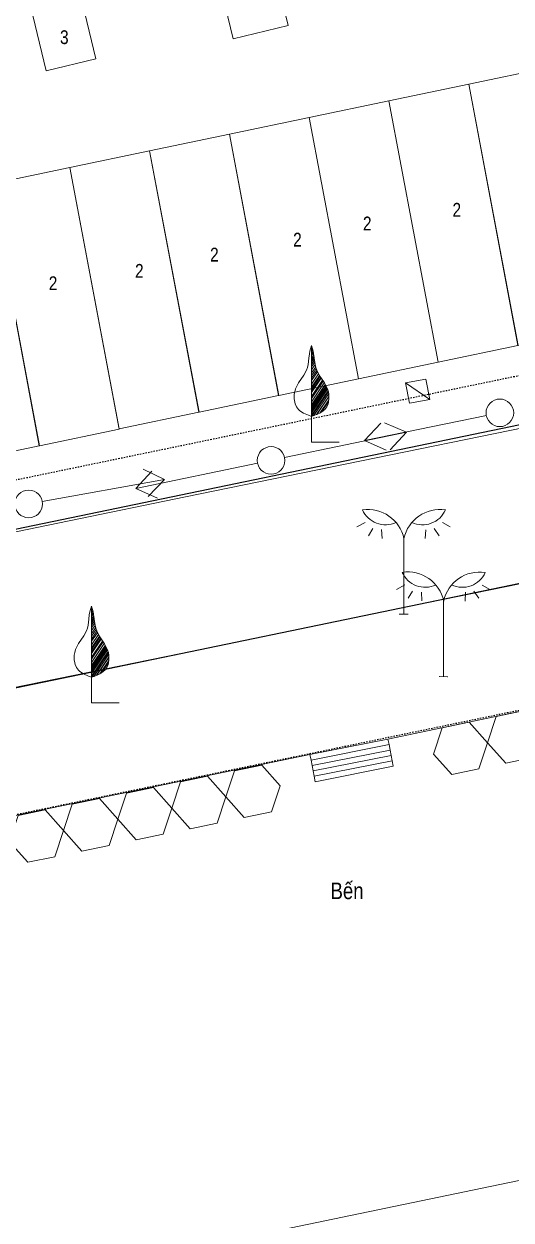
# Model space of a CAD drawing. Header units: millimetres. Extents: x 583747 to 595948, y 2304962 to 2309584.
# Drawn here: x 595773 to 595808.2, y 2307133 to 2307219.6 of the extents above; entities that cross this region are included whole.
import ezdxf
from ezdxf.enums import TextEntityAlignment as Align
from ezdxf.xclip import XClip

# ---------------------------------------------------------------- set-up
doc = ezdxf.new("R2010")
doc.units = ezdxf.units.MM
doc.linetypes.add('DASHDOT', pattern=[1, 0.5, -0.25, 0, -0.25])
for name, color, linetype, lineweight in [('00_nen', 8, 'Continuous', 5), ('KT-DV', 7, 'Continuous', 0), ('Nen dc cb Hong bang', 253, 'Continuous', 60)]:
    doc.layers.add(name, color=color, linetype=linetype, lineweight=lineweight)
doc.layers.add('A-PLOT LINE', color=6, linetype='DASHDOT')
doc.layers.add('AFP-KERB-LINE', color=2, linetype='Continuous')
doc.styles.add('ghicu', font='Vnarial.ttf', dxfattribs={"width": 0.8, "height": 1})

# ---------------------------------------------------------------- blocks, each defined once
blk = doc.blocks.new('road')
at = {"layer": 'AFP-KERB-LINE'}
for p, q in [((3728874, 1234857), (3635879, 1177370)), ((3728874, 1234857), (3635879, 1177370)), ((3728874, 1234857), (3635879, 1177370)), ((3728874, 1234857), (3635879, 1177370)), ((3734793, 1225290), (3638305, 1165644)), ((3734793, 1225290), (3638305, 1165644)), ((3734793, 1225290), (3638305, 1165644)), ((3734793, 1225290), (3638305, 1165644))]:
    blk.add_line(p, q, dxfattribs=at)
blk = doc.blocks.new('PLOT')
at = {"layer": 'A-PLOT LINE', "color": 251}
for points in [[(4212609, 1471029), (4196841, 1496747), (4192720, 1497729), (3887911, 1309592), (3772537, 1238075), (3739519, 1217649), (3659008, 1167880)], [(3727034, 1237834), (3634931, 1180899), (3623868, 1183465), (3594242, 1230576), (3595832, 1237439), (3702477, 1303429)], [(3727034, 1237834), (3634931, 1180899), (3623868, 1183465), (3594242, 1230576), (3595832, 1237439), (3702477, 1303429)]]:
    blk.add_lwpolyline(points, dxfattribs=at)
blk = doc.blocks.new('DV')
ref = blk.add_blockref('PLOT', (-3147123, 179596, 0), dxfattribs=dict(rotation=340.0000000045929))
XClip(ref).set_block_clipping_path([(3437700.5976729654, 868981.9081885163), (3912891.8375199828, 1041937.3750337446), (3715693.8178756535, 1583734.481302836), (3240502.5780286361, 1410779.0144576086)])
at = {"layer": 'AFP-KERB-LINE'}
ref = blk.add_blockref('road', (-3147123, 179596, 0), dxfattribs=dict(at, rotation=340.0000000045929))
XClip(ref).set_block_clipping_path([(3424978.7776903473, 904726.3076186823), (3853099.8617473282, 1060549.6388383387), (3670662.8681027722, 1561791.1594749615), (3242541.7840457913, 1405967.828255306)])
blk = doc.blocks.new('nen dc cb Hong bang')
at = {"layer": '00_nen', "color": 0, "linetype": 'ByBlock', "lineweight": -2}
for p, q in [((60.788, 57.489, -62.12), (60.754, 57.349, -62.12)), ((60.858, 57.4, -62.12), (60.809, 57.199, -62.12)), ((60.901, 57.32, -62.12), (60.843, 57.105, -62.12)), ((60.925, 57.276, -62.12), (60.864, 57.048, -62.12)), ((66.568, 52.583, -62.12), (74.232, 57.302, -62.12)), ((74.232, 57.302, -62.12), (66.568, 52.583, -62.12)), ((60.992, 57.152, -62.12), (60.925, 56.879, -62.12)), ((61.051, 57.043, -62.12), (60.973, 56.748, -62.12)), ((61.117, 56.919, -62.12), (61.028, 56.597, -62.12)), ((61.168, 56.797, -62.12), (61.083, 56.447, -62.12)), ((61.235, 56.672, -62.12), (61.137, 56.296, -62.12)), ((61.325, 56.528, -62.12), (61.213, 56.09, -62.12)), ((61.416, 56.388, -62.12), (61.288, 55.883, -62.12)), ((61.502, 56.271, -62.12), (61.356, 55.695, -62.12)), ((61.59, 56.163, -62.12), (61.425, 55.507, -62.12)), ((61.662, 56.083, -62.12), (61.479, 55.357, -62.12)), ((61.785, 55.979, -62.12), (61.568, 55.112, -62.12)), ((61.883, 55.887, -62.12), (61.644, 54.906, -62.12)), ((61.941, 55.844, -62.12), (61.685, 54.793, -62.12)), ((62.024, 55.789, -62.12), (61.739, 54.643, -62.12)), ((62.082, 55.747, -62.12), (61.78, 54.53, -62.12)), ((62.223, 55.646, -62.12), (61.876, 54.267, -62.12)), ((62.282, 55.603, -62.12), (61.924, 54.135, -62.12)), ((62.399, 55.521, -62.12), (62.006, 53.91, -62.12)), ((62.399, 55.521, -62.12), (62.006, 53.91, -62.12)), ((62.51, 55.417, -62.12), (62.081, 53.703, -62.12)), ((62.575, 55.356, -62.12), (62.129, 53.571, -62.12)), ((62.64, 55.295, -62.12), (62.177, 53.44, -62.12)), ((62.706, 55.235, -62.12), (62.225, 53.308, -62.12)), ((62.756, 55.183, -62.12), (62.266, 53.195, -62.12)), ((62.78, 55.165, -62.12), (62.28, 53.158, -62.12)), ((62.858, 55.065, -62.12), (62.341, 52.989, -62.12)), ((62.898, 55.018, -62.12), (62.383, 52.925, -62.12)), ((62.966, 54.898, -62.12), (62.498, 53.025, -62.12)), ((63.051, 54.707, -62.12), (62.659, 53.168, -62.12)), ((63.058, 54.688, -62.12), (62.68, 53.184, -62.12)), ((61.558, 49.441, -62.12), (69.208, 54.184, -62.12)), ((63.123, 54.465, -62.12), (62.852, 53.349, -62.12)), ((63.153, 54.327, -62.12), (62.936, 53.461, -62.12)), ((73.903, 48.94, -62.12), (74.538, 48.83, -62.12)), ((52.209, 43.645, -62.12), (59.859, 48.387, -62.12)), ((59.859, 48.387, -62.12), (52.209, 43.645, -62.12)), ((72.953, 48.04, -62.12), (73.134, 47.425, -62.12)), ((73.489, 48.321, -62.12), (74.005, 47.955, -62.12)), ((68.64, 47.024, -62.12), (68.186, 46.518, -62.12)), ((69.317, 46.802, -62.12), (69.194, 46.204, -62.12)), ((69.946, 46.946, -62.12), (70.202, 46.358, -62.12)), ((73.542, 41.742, -62.12), (71.668, 46.892, -62.12)), ((73.542, 41.742, -62.12), (71.668, 46.892, -62.12)), ((77.743, 45.056, -62.12), (78.26, 44.691, -62.12)), ((78.157, 45.675, -62.12), (78.792, 45.566, -62.12)), ((46.169, 40.441, -62.12), (53.945, 44.973, -62.12)), ((77.207, 44.776, -62.12), (77.388, 44.161, -62.12)), ((72.894, 43.759, -62.12), (72.44, 43.253, -62.12)), ((73.571, 43.537, -62.12), (73.448, 42.939, -62.12)), ((74.2, 43.681, -62.12), (74.456, 43.093, -62.12)), ((77.797, 38.477, -62.12), (75.922, 43.627, -62.12)), ((77.797, 38.477, -62.12), (75.922, 43.627, -62.12)), ((73.806, 41.838, -62.12), (73.242, 41.633, -62.12)), ((73.279, 41.647, -62.12), (73.843, 41.852, -62.12)), ((78.06, 38.573, -62.12), (77.496, 38.368, -62.12)), ((77.534, 38.382, -62.12), (78.097, 38.587, -62.12)), ((52.305, 34.287, -62.12), (52.27, 34.147, -62.12)), ((52.374, 34.198, -62.12), (52.325, 33.997, -62.12)), ((52.417, 34.119, -62.12), (52.359, 33.903, -62.12)), ((52.441, 34.075, -62.12), (52.38, 33.847, -62.12)), ((52.508, 33.95, -62.12), (52.441, 33.677, -62.12)), ((52.567, 33.841, -62.12), (52.489, 33.546, -62.12)), ((52.634, 33.717, -62.12), (52.544, 33.396, -62.12)), ((52.684, 33.595, -62.12), (52.599, 33.245, -62.12)), ((52.751, 33.471, -62.12), (52.654, 33.095, -62.12)), ((52.841, 33.327, -62.12), (52.729, 32.888, -62.12)), ((52.933, 33.186, -62.12), (52.804, 32.681, -62.12)), ((53.018, 33.07, -62.12), (52.872, 32.493, -62.12)), ((53.106, 32.962, -62.12), (52.941, 32.305, -62.12)), ((53.178, 32.881, -62.12), (52.996, 32.155, -62.12)), ((53.301, 32.777, -62.12), (53.084, 31.911, -62.12)), ((53.399, 32.685, -62.12), (53.16, 31.704, -62.12)), ((53.457, 32.642, -62.12), (53.201, 31.591, -62.12)), ((53.541, 32.588, -62.12), (53.255, 31.441, -62.12)), ((53.599, 32.545, -62.12), (53.297, 31.328, -62.12)), ((53.74, 32.444, -62.12), (53.392, 31.065, -62.12)), ((53.798, 32.402, -62.12), (53.44, 30.934, -62.12)), ((53.915, 32.319, -62.12), (53.522, 30.708, -62.12)), ((53.915, 32.319, -62.12), (53.522, 30.708, -62.12)), ((54.026, 32.215, -62.12), (53.598, 30.501, -62.12)), ((54.091, 32.155, -62.12), (53.645, 30.37, -62.12)), ((54.157, 32.094, -62.12), (53.693, 30.238, -62.12)), ((54.222, 32.033, -62.12), (53.741, 30.107, -62.12)), ((54.272, 31.981, -62.12), (53.782, 29.994, -62.12)), ((54.296, 31.964, -62.12), (53.796, 29.956, -62.12)), ((54.374, 31.863, -62.12), (53.857, 29.787, -62.12)), ((54.415, 31.816, -62.12), (53.899, 29.723, -62.12)), ((54.482, 31.696, -62.12), (54.015, 29.823, -62.12)), ((54.567, 31.505, -62.12), (54.175, 29.967, -62.12)), ((54.574, 31.486, -62.12), (54.196, 29.982, -62.12)), ((54.64, 31.264, -62.12), (54.368, 30.148, -62.12)), ((54.669, 31.125, -62.12), (54.452, 30.259, -62.12))]:
    blk.add_line(p, q, dxfattribs=at)
at = {"layer": '00_nen', "color": 0, "linetype": 'ByBlock', "lineweight": -2, "elevation": -62.12, "flags": 128}
for points in [[(-303.56, -119.003), (-291.682, -100.595), (-271.861, -56.452), (-217.066, -72.368), (-198.736, -81.175), (-153.335, -95.474), (-153.804, -98.111), (-123.78, -115.595), (67.903, -11.001), (285.686, 123.966), (298.266, 131.726), (412.371, 202.694), (600.481, 318.139), (602.653, 319.438), (616.223, 297.589), (632.716, 304.814), (632.716, 304.814), (683.836, 336.309)], [(75.577, 32.846), (103.748, 50.398), (149.405, 78.466), (165.632, 88.468)], [(0.988, 17.466), (1.6, 16.538), (2.422, 15.741), (2.936, 15.363), (3.742, 14.945), (5.331, 14.484), (6.929, 14.518), (8.548, 15.134), (33.83, 30.744), (55.804, 44.317), (88.183, 64.262)], [(96.387, 56.347), (70.928, 40.678), (60.392, 34.177), (36.051, 19.189), (5.8, 0.819), (-11.021, -7.622)], [(70.655, 29.863), (33.364, 6.795), (18.576, -1.458), (7.049, -7.158), (-16.302, -17.181)]]:
    blk.add_lwpolyline(points, dxfattribs=at)
for points in [[(43.963, 82.21), (47.672, 76.649), (51.068, 78.914), (47.358, 84.475)], [(74.65, 62.857), (64.802, 79.423), (69.811, 82.538), (79.74, 66.027)], [(69.641, 59.743), (59.792, 76.308), (64.802, 79.423), (74.641, 62.852)], [(64.632, 56.628), (54.783, 73.193), (59.792, 76.308), (69.632, 59.737)], [(36.536, 75.309), (38.818, 71.888), (35.745, 69.838), (33.463, 73.259)], [(59.622, 53.513), (49.773, 70.079), (54.783, 73.193), (64.623, 56.623)], [(54.613, 50.398), (44.764, 66.964), (49.773, 70.079), (59.613, 53.508)], [(49.603, 47.283), (39.755, 63.849), (44.764, 66.964), (54.604, 50.393)], [(44.594, 44.168), (34.745, 60.734), (39.755, 63.849), (49.594, 47.278)], [(39.585, 41.054), (29.736, 57.619), (34.745, 60.734), (44.585, 44.163)], [(70.655, 29.863), (75.577, 32.846), (75.784, 32.504), (70.863, 29.52)], [(70.863, 29.52), (75.784, 32.504), (75.992, 32.162), (71.07, 29.178)], [(71.07, 29.178), (75.992, 32.162), (76.199, 31.819), (71.278, 28.836)], [(71.278, 28.836), (76.199, 31.819), (76.406, 31.477), (71.485, 28.494)], [(71.485, 28.494), (76.406, 31.477), (76.614, 31.135), (71.692, 28.152)]]:
    blk.add_lwpolyline(points, close=True, dxfattribs=at)
at = {"layer": '00_nen', "color": 0, "linetype": 'ByBlock', "lineweight": -2, "elevation": -62.12}
for points in [[(67.923, 57.523), (69.211, 58.292), (69.98, 57.003), (68.692, 56.235)], [(82.367, 37.076), (82.434, 35.077), (84.199, 34.136), (85.896, 35.194), (85.829, 37.193), (84.064, 38.134)], [(78.972, 34.961), (79.039, 32.962), (80.804, 32.021), (82.501, 33.079), (82.434, 35.077), (80.669, 36.019)], [(69.457, 25.005), (69.396, 27.005), (67.634, 27.951), (65.933, 26.899), (65.994, 24.9), (67.756, 23.953)], [(66.055, 22.901), (65.994, 24.9), (64.233, 25.847), (62.532, 24.795), (62.592, 22.796), (64.354, 21.849)], [(62.653, 20.797), (62.592, 22.796), (60.831, 23.743), (59.13, 22.691), (59.191, 20.692), (60.952, 19.745)], [(59.251, 18.693), (59.191, 20.692), (57.429, 21.639), (55.728, 20.587), (55.789, 18.587), (57.55, 17.641)], [(55.85, 16.588), (55.789, 18.587), (54.027, 19.534), (52.326, 18.482), (52.387, 16.483), (54.149, 15.536)]]:
    blk.add_lwpolyline(points, close=True, dxfattribs=at)
for points in [[(62.369, 52.914), (62.121, 52.909), (61.726, 52.936), (61.441, 53.002), (61.3, 53.061), (61.097, 53.197), (60.941, 53.359), (60.866, 53.466), (60.758, 53.675), (60.641, 53.986), (60.609, 54.171), (60.601, 54.39), (60.652, 54.871), (60.816, 55.523), (60.871, 55.931), (60.867, 56.141), (60.843, 56.36), (60.745, 56.801), (60.665, 57.107), (60.633, 57.311), (60.611, 57.744)], [(60.611, 57.744), (63.005, 51.166), (64.884, 51.85)], [(62.369, 52.914), (62.561, 53.069), (62.846, 53.344), (63.022, 53.577), (63.093, 53.713), (63.161, 53.948), (63.176, 54.173), (63.165, 54.303), (63.113, 54.532), (63.001, 54.845), (62.905, 55.007), (62.767, 55.178), (62.409, 55.511), (61.865, 55.905), (61.569, 56.186), (61.441, 56.35), (61.321, 56.534), (61.109, 56.934), (60.861, 57.394), (60.611, 57.744)], [(67.923, 57.523), (69.98, 57.003)], [(67.236, 54.169), (66.568, 52.583), (68.284, 52.466)], [(67.491, 54.296), (69.208, 54.184), (68.545, 52.596)], [(52.872, 45.233), (52.209, 43.645), (53.926, 43.533)], [(52.232, 45.132), (53.945, 44.973), (53.239, 43.404)], [(53.885, 29.712), (53.638, 29.707), (53.242, 29.735), (52.958, 29.8), (52.816, 29.859), (52.613, 29.995), (52.457, 30.157), (52.382, 30.265), (52.274, 30.473), (52.157, 30.785), (52.125, 30.969), (52.117, 31.188), (52.168, 31.67), (52.332, 32.322), (52.387, 32.73), (52.384, 32.94), (52.359, 33.159), (52.261, 33.599), (52.181, 33.905), (52.149, 34.109), (52.127, 34.542)], [(52.127, 34.542), (54.521, 27.964), (56.4, 28.648)], [(53.885, 29.712), (54.077, 29.867), (54.362, 30.142), (54.538, 30.376), (54.609, 30.512), (54.677, 30.747), (54.692, 30.971), (54.681, 31.101), (54.629, 31.33), (54.518, 31.644), (54.421, 31.805), (54.283, 31.976), (53.926, 32.309), (53.381, 32.703), (53.086, 32.984), (52.957, 33.148), (52.837, 33.333), (52.626, 33.732), (52.378, 34.192), (52.127, 34.542)]]:
    blk.add_lwpolyline(points, dxfattribs=at)
at = {"layer": '00_nen', "color": 0, "linetype": 'ByBlock', "lineweight": -2}
for centre in [(75.083, 57.826, -62.12), (60.708, 48.914, -62.12), (45.305, 39.938, -62.12)]:
    blk.add_circle(centre, 1, dxfattribs=at)
for centre, radius, start, end in [((74.319, 47.257, -62.12), 2.665, 101.38229, 187.95879), ((71.993, 49.987, -62.12), 1.804, 264.60741, 356.27474), ((69.428, 45.477, -62.12), 2.665, 32.04121, 118.61771), ((69.456, 49.064, -62.12), 1.804, 223.72526, 315.39259), ((78.574, 43.992, -62.12), 2.665, 101.38229, 187.95879), ((76.247, 46.722, -62.12), 1.804, 264.60741, 356.27474), ((73.682, 42.212, -62.12), 2.665, 32.04121, 118.61771), ((73.71, 45.799, -62.12), 1.804, 223.72526, 315.39259)]:
    blk.add_arc(centre, radius, start, end, dxfattribs=at)
at = {"layer": '00_nen', "color": 0, "linetype": 'ByBlock', "lineweight": -2, "style": 'ghicu', "width": 0.8}
for s, p in [('3', (36.141, 72.574, -62.12)), ('2', (67.11, 70.578, -62.12)), ('2', (61.361, 67.426, -62.12)), ('2', (57.016, 64.589, -62.12)), ('2', (51.741, 61.51, -62.12)), ('2', (47.04, 58.543, -62.12)), ('2', (41.48, 55.561, -62.12))]:
    blk.add_text(s, height=1, rotation=20, dxfattribs=at).set_placement(p, align=Align.MIDDLE)
blk.add_text('BÕn', height=1.2, rotation=20, dxfattribs=at).set_placement((75.645, 20.544, -62.12))

msp = doc.modelspace()

# ---------------------------------------------------------------- block references
at = {"layer": 'KT-DV', "xscale": 0.001, "yscale": 0.001, "zscale": 0.001}
msp.add_blockref('DV', (595062.094, 2307132.697), dxfattribs=at)
at = {"layer": 'Nen dc cb Hong bang', "color": 250, "lineweight": 5, "transparency": 33554559}
ref = msp.add_blockref('nen dc cb Hong bang', (595717.055, 2307162.892, 62.118), dxfattribs=dict(at, rotation=339.9497468043105))
XClip(ref).set_block_clipping_path([(-203.3197306411, -233.6640955163), (218.1103911197, -79.8573456709), (46.3376134067, 390.7996488991), (-375.0925083541, 236.9928990537)])

doc.saveas('drawing.dxf')
